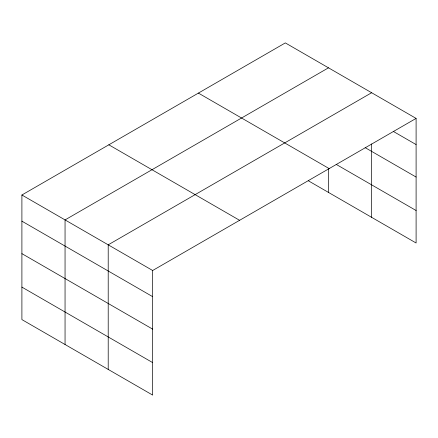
<?xml version="1.0" encoding="UTF-8"?>
<svg xmlns="http://www.w3.org/2000/svg" width="438" height="438" viewBox="0 0 438 438"><rect width="100%" height="100%" fill="white"/><g stroke="black" fill="none" stroke-linecap="round" stroke-linejoin="round"><path stroke-width="0.66" d="M416.1 118.408L285.33 42.908L21.9 194.998L21.9 319.592L152.67 395.092L152.67 270.498L416.1 118.408L416.1 243.002L308.385 180.812M328.484 67.824L65.054 219.914L65.054 344.509M371.638 92.736L108.208 244.826L108.208 369.42M393.286 131.4L416.1 144.573M365.133 147.628L416.1 177.051M336.17 164.37L416.1 210.519M198.398 93.097L329.168 168.597M108.832 144.808L239.602 220.309M21.9 194.998L152.67 270.498M21.9 221.163L152.67 296.663M21.9 253.646L152.67 329.146M21.9 287.109L152.67 362.609M371.638 143.938L371.638 217.33M328.484 168.734L328.484 192.419"/></g></svg>
